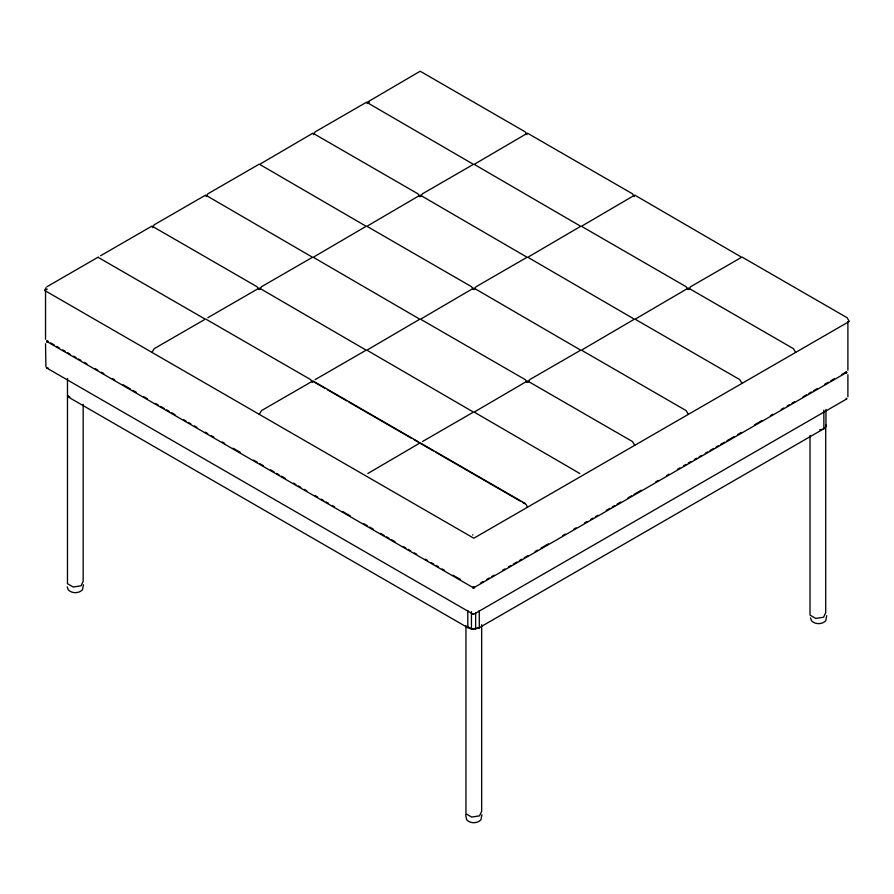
<?xml version="1.0" encoding="UTF-8"?>
<svg xmlns="http://www.w3.org/2000/svg" width="894" height="894" viewBox="0 0 894 894"><rect width="100%" height="100%" fill="white"/><g stroke="black" fill="none" stroke-linecap="round" stroke-linejoin="round"><path stroke-width="1.34" d="M688.816 289.544L690.637 286.717L742.02 257.047L847.043 317.683L849.3 321.438L473.82 538.222L44.7 290.472L45.996 287.689M152.416 227.612L154.237 224.774L205.62 195.104L311.604 256.723M206.056 196.635L207.877 193.808L259.26 164.138L365.244 225.746M151.98 352.415L154.237 348.649L205.62 318.979L310.643 379.615L312.464 382.453M313.336 134.703L315.157 131.865L366.54 102.207L472.524 163.814M259.696 289.544L261.517 286.717L312.9 257.047L418.884 318.655M259.26 414.347L261.517 410.592L312.9 380.922L417.923 441.558M420.616 196.635L422.437 193.808L473.82 164.138L579.804 225.746M474.256 289.544L476.077 286.717L527.46 257.047L633.444 318.655M527.896 382.453L529.717 379.615L581.1 349.956L686.123 410.592L688.38 414.347M260.556 163.814L312.9 133.172L417.923 193.808L419.744 196.635M367.836 101.871L420.18 71.229L525.203 131.865L527.024 134.703M314.196 256.723L366.54 226.081L471.563 286.717L473.384 289.544M367.836 225.746L420.18 195.104L526.164 256.723M475.116 163.814L527.46 133.172L632.483 193.808L634.304 196.635M367.836 349.621L420.18 318.979L525.203 379.615L527.024 382.453M421.476 318.655L473.82 288.013L579.804 349.621M528.756 256.723L581.1 226.081L686.123 286.717L687.944 289.544M582.396 225.746L634.74 195.104L740.724 256.723M367.836 473.496L420.18 442.854L525.203 503.49M475.116 411.564L527.46 380.922L632.483 441.558L634.74 445.313M582.396 349.621L634.74 318.979L739.763 379.615L742.02 383.381M636.036 318.655L688.38 288.013L793.403 348.649L795.66 352.415M69.777 396.992L67.475 395.673L69.587 397.774L467.797 627.677L471.44 628.895L475.642 628.895L479.285 627.677L823.855 428.74L825.955 426.639L825.955 409.385M47.293 340.67L48.254 341.519L47.293 342.368A1.352 0.782 0 0 1 47.293 341.262M46.957 286.717L98.34 257.047M100.597 255.74L151.98 226.081L257.003 286.717L258.824 289.544M367.054 103.559L369.468 102.162M44.7 290.472L46.332 289.533M207.877 317.683L259.26 288.013L365.244 349.621M315.157 379.615L366.54 349.956L472.524 411.564M422.437 441.558L473.82 411.888L579.804 473.496M480.782 582.877L483.196 581.48M486.817 579.39L489.23 577.993M491.644 576.596L494.047 575.211M502.495 570.327L504.909 568.942M508.53 566.852L510.943 565.455M513.357 564.058L516.978 561.968M519.392 560.583L521.805 559.186M524.219 557.789L527.84 555.699M535.081 551.52L537.495 550.134M541.116 548.044L548.346 543.865M562.829 535.495L565.243 534.109M573.691 529.226L576.105 527.84M584.553 522.956L586.967 521.571M590.588 519.481L593.001 518.084M595.415 516.687L597.829 515.302M606.266 510.418L609.887 508.328M612.301 506.932L614.714 505.546M617.128 504.149L620.749 502.059M627.99 497.88L631.611 495.79M634.025 494.393L641.266 490.214M655.738 481.855L658.152 480.469M666.6 475.586L669.014 474.189M677.462 469.316L679.876 467.92M683.497 465.83L685.91 464.444M688.324 463.047L690.738 461.65M694.359 459.561L696.772 458.175M699.186 456.778L701.6 455.381M705.221 453.292L707.635 451.906M710.037 450.509L713.658 448.419M716.072 447.022L718.485 445.637M720.899 444.24L724.52 442.15M726.934 440.753L734.175 436.574M737.796 434.484L741.417 432.394M754.692 424.728L761.934 420.549M770.371 415.676L772.785 414.28M781.233 409.407L783.647 408.01M787.268 405.921L789.681 404.524M792.095 403.138L794.509 401.741M802.957 396.869L806.578 394.779M808.992 393.382L811.406 391.985M813.819 390.6L817.44 388.51M824.67 384.331L828.291 382.241M830.705 380.844L834.326 378.754M841.567 374.575L846.149 372.228A1.352 0.782 0 0 1 846.149 373.334L845.188 372.485L846.149 372.742A1.352 0.782 0 0 0 846.149 371.636M46.589 341.363L472.58 587.313A1.352 0.782 0 0 0 474.502 587.313L846.841 372.34M846.841 398.88L474.502 613.854A1.352 0.782 0 0 1 472.58 613.854L46.589 367.915M48.254 341.519L47.293 341.765A1.352 0.782 0 0 1 47.002 340.916M48.254 368.06L47.293 368.317A1.352 0.782 0 0 1 46.89 367.758M472.58 587.313L474.502 587.313M472.58 613.854L473.541 613.597M819.675 429.791L823.609 429.187M479.542 627.823L471.697 629.041L468.143 626.996M98.34 257.461L204.324 318.655M312.9 381.336L324.947 388.298M327.349 389.683L346.626 400.814M349.029 402.199L411.665 438.362M414.067 439.747L418.884 442.53M420.18 443.279L433.434 450.922M435.836 452.319L520.14 500.998M522.554 502.383L526.164 504.473L527.46 507.256M50.667 342.905L54.288 345.006M56.713 346.391L59.127 347.788M62.748 349.889L65.161 351.275M67.586 352.672L70 354.069M73.621 356.158L76.035 357.555M78.46 358.952L80.873 360.349M84.494 362.439L86.908 363.836M95.367 368.719L97.792 370.116M101.413 372.206L103.827 373.603M112.286 378.486L114.7 379.883M123.16 384.766L130.412 388.946M132.826 390.343L136.447 392.432M143.699 396.623L147.32 398.713M155.779 403.596L158.193 404.993M160.618 406.39L164.239 408.48M166.653 409.877L169.067 411.274M171.492 412.659L175.112 414.76M183.572 419.644L185.986 421.029M188.399 422.426L190.824 423.823M194.445 425.913L196.859 427.31M205.318 432.193L207.732 433.59M211.353 435.68L213.778 437.077M222.237 441.96L224.651 443.357M233.11 448.24L240.352 452.42M253.65 460.097L257.271 462.187M259.685 463.584L263.317 465.673M270.558 469.864L274.19 471.954M276.604 473.351L279.017 474.748M281.431 476.144L285.063 478.234M293.511 483.118L295.936 484.514M298.35 485.911L300.764 487.297M304.385 489.398L306.81 490.795M315.269 495.667L317.683 497.064M321.304 499.165L323.717 500.551M326.142 501.947L328.556 503.344M332.177 505.434L334.591 506.831M343.05 511.714L350.303 515.905M363.59 523.571L367.222 525.672M369.635 527.058L373.256 529.159M380.509 533.338L384.129 535.428M386.543 536.825L388.968 538.222M391.382 539.618L395.003 541.708M403.462 546.592L405.876 547.988M408.301 549.385L410.715 550.782M414.335 552.872L416.749 554.269M425.209 559.152L427.623 560.549M431.254 562.639L433.668 564.036M436.082 565.433L438.496 566.818M442.128 568.919L444.541 570.316M453.001 575.188L460.254 579.379M810.5 617.877L811.495 620.749C815.16 624.615 822.089 624.615 825.754 620.749L826.749 615.664M67.206 586.911L68.201 589.783C71.866 593.65 78.795 593.65 82.46 589.783L83.455 584.698M45.907 366.953L45.538 343.743M847.892 321.605L847.892 370.272M847.892 374.698L847.892 396.813M825.71 424.65L825.71 612.681L823.609 617.218L815.753 618.424L810.009 615.106L810.009 435.434M823.855 410.167L823.855 428.74M481.922 814.747L480.927 819.843C477.262 823.698 470.333 823.698 466.668 819.843L465.673 814.747M481.654 624.683L481.654 811.316L479.542 815.853L471.697 817.071L465.953 813.752L465.953 625.722M479.285 610.423L479.285 627.677M475.642 612.971L475.642 628.895M471.44 611.641L471.44 628.895M467.797 610.423L467.797 627.677M83.176 404.379L83.176 581.268L81.075 585.805L73.23 587.012L67.475 583.693L67.475 378.419M45.538 290.651L45.538 339.307M846.149 398.176A1.352 0.782 0 0 1 846.149 399.283M473.015 534.981A1.352 0.782 0 0 1 472.58 534.813M47.293 289.276A1.352 0.782 0 0 1 47.002 289.019M473.541 587.056L472.58 587.906A1.352 0.782 0 0 0 474.502 587.906L473.541 587.056"/></g></svg>
